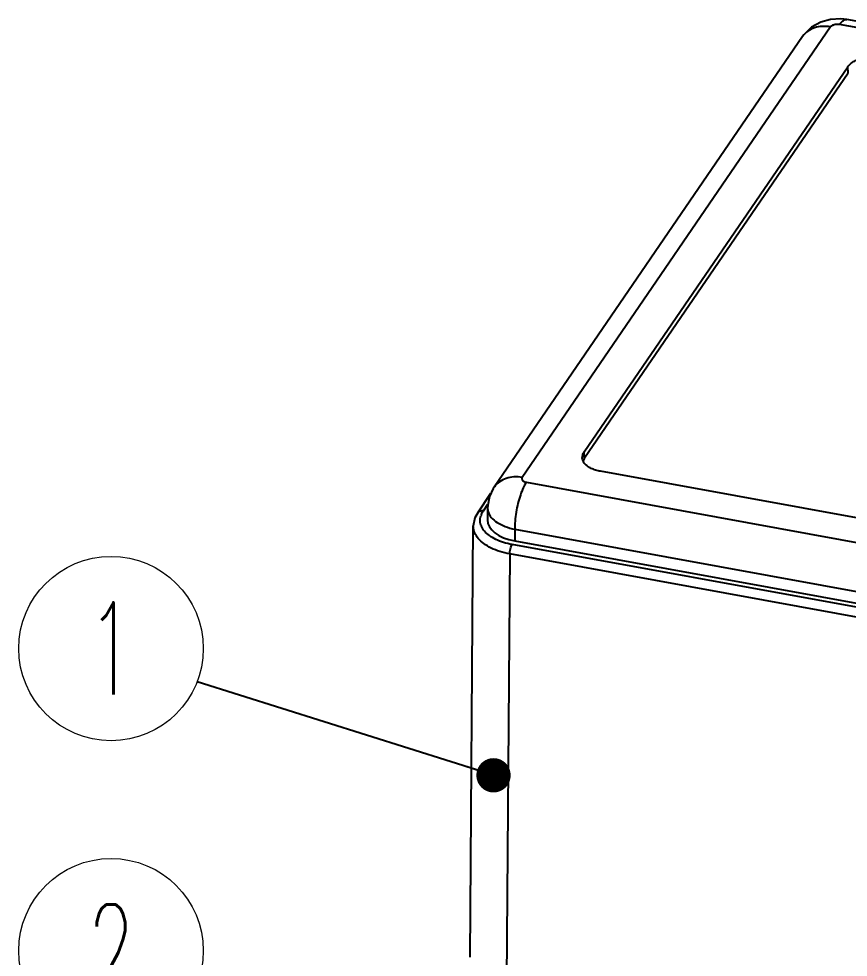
# Model space of a CAD drawing. Header units: millimetres. Extents: x 1760 to 2124, y -231 to 22.
# Drawn here: x 1822.8 to 1870, y -181.1 to -127.7 of the extents above; entities that cross this region are included whole.
import ezdxf
from ezdxf.enums import TextEntityAlignment as Align

# ---------------------------------------------------------------- set-up
doc = ezdxf.new("R2010")
doc.units = ezdxf.units.MM
doc.layers.add('06___PRT_ALL_SURFS', color=7, linetype='Continuous')
doc.layers.add('from', color=7, linetype='Continuous', lineweight=13)
doc.styles.add('BOM', font='txt.shx', dxfattribs={"bigfont": 'gbcbig.shx'})
doc.styles.get("Standard").update_dxf_attribs({"font": 'txt', "bigfont": 'gbcbig.shx'})
doc.dimstyles.new('ISO', dxfattribs={"dimscale": 0.6, "dimtxt": 2.5, "dimasz": 2.5, "dimexe": 1.25, "dimexo": 0.625, "dimtad": 0, "dimdsep": 46, "dimtxsty": 'Standard', "dimblk": 'OPEN', "dimcen": 0, "dimclrd": 4, "dimclre": 4, "dimadec": 0, "dimazin": 0, "dimtfac": 1, "dimtofl": 0, "dimtmove": 0, "dimatfit": 3, "dimfxl": 1, "dimarcsym": 0})

# ---------------------------------------------------------------- blocks, each defined once
blk = doc.blocks.new('yx_bom3')
at = {"layer": 'from'}
blk.add_circle((0, 0), 1, dxfattribs=at)
at = {"layer": 'from', "color": 4, "style": 'BOM', "width": 0.6}
blk.add_attdef('ITEM', text='', height=1, dxfattribs=at).set_placement((0, 0), align=Align.MIDDLE)
blk = doc.blocks.new('_Open')
at = {"color": 0, "linetype": 'ByBlock', "lineweight": -2}
for p, q in [((-1, 0.167), (0, 0)), ((-1, -0.167), (0, 0)), ((0, 0), (-1, 0))]:
    blk.add_line(p, q, dxfattribs=at)

msp = doc.modelspace()

# ---------------------------------------------------------------- linework, layer by layer
at = {"color": 7, "linetype": 'Continuous'}
for p, q in [((1854.969, -152.338), (1869.945, -130.446)), ((1869.975, -130.785), (1869.945, -130.446)), ((1855, -152.677), (1869.975, -130.785)), ((1855, -152.677), (1854.969, -152.338)), ((1899.321, -161.343), (1855.901, -153.436)), ((1848.925, -155.789), (1849.679, -154.686)), ((1849.244, -155.678), (1849.503, -155.3)), ((1848.487, -181.056), (1848.675, -156.544)), ((1851.035, -156.728), (1851.029, -157.389)), ((1901.087, -166.743), (1850.874, -157.599)), ((1851.029, -157.389), (1901.222, -166.529)), ((1850.744, -158.132), (1850.556, -182.641)), ((1900.956, -167.276), (1850.744, -158.132))]:
    msp.add_line(p, q, dxfattribs=at)
msp.add_lwpolyline([(1848.925, -155.789), (1848.765, -156.087), (1848.675, -156.544)], dxfattribs=at)
msp.add_arc((1850.004, -156.243), 0.943, 157.9828, 163.0679, dxfattribs=at)
msp.add_ellipse((1851.878, -156.151), major_axis=(2.4, 0.079), ratio=0.54244, start_param=3.119444, end_param=4.333112, dxfattribs=at)
for points, start_tangent, end_tangent in [([(1869.945, -130.446), (1870.084, -130.29), (1870.275, -130.15), (1870.511, -130.033), (1870.782, -129.942), (1871.079, -129.88), (1871.39, -129.851), (1871.703, -129.855), (1872.006, -129.893)], (0.564589, 0.825372), (0.983822, -0.17915)), ([(1854.868, -152.692), (1854.867, -152.675), (1854.888, -152.504), (1854.969, -152.338)], (-0.095432, 0.995436), (0.564589, 0.825372)), ([(1854.908, -152.843), (1854.868, -152.692)], (-0.395316, 0.918545), (-0.095432, 0.995436)), ([(1855.008, -153.002), (1854.908, -152.843)], (-0.646733, 0.762716), (-0.395316, 0.918545)), ([(1855, -152.677), (1854.92, -152.841)], (-0.564589, -0.825372), (-0.289528, -0.95717)), ([(1855.901, -153.436), (1855.62, -153.367), (1855.371, -153.269), (1855.165, -153.146), (1855.008, -153.002)], (-0.983822, 0.17915), (-0.646733, 0.762716)), ([(1848.925, -155.788), (1848.986, -155.726), (1849.104, -155.677), (1849.244, -155.678)], (0.566972, 0.823737), (0.983822, -0.17915)), ([(1849.13, -155.889), (1849.244, -155.678)], (0.374297, 0.927309), (0.564456, 0.825463)), ([(1850.874, -157.599), (1850.384, -157.479), (1849.948, -157.307), (1849.587, -157.091), (1849.312, -156.839), (1849.136, -156.561), (1849.065, -156.266), (1849.102, -155.968)], (-0.983812, 0.179206), (0.290629, 0.956836)), ([(1850.744, -158.132), (1850.182, -157.993), (1849.685, -157.796), (1849.272, -157.548), (1848.959, -157.26), (1848.758, -156.943), (1848.677, -156.608), (1848.675, -156.545)], (-0.983298, 0.182004), (0.009074, 0.999959)), ([(1850.744, -158.132), (1850.751, -157.989), (1850.779, -157.838), (1850.822, -157.702), (1850.874, -157.599)], (-0.021078, 0.999778), (0.564589, 0.825372))]:
    msp.add_spline(points, degree=3, dxfattribs=dict(at, start_tangent=start_tangent, end_tangent=end_tangent))
at = {"layer": '06___PRT_ALL_SURFS', "color": 7, "linetype": 'Continuous'}
for p, q in [((1869.899, -127.752), (1869.899, -127.752)), ((1920.053, -136.885), (1869.899, -127.752)), ((1868.971, -128.179), (1851.454, -153.787)), ((1919.64, -137.174), (1869.486, -128.041)), ((1867.376, -128.727), (1849.857, -154.338)), ((1851.687, -154.061), (1901.841, -163.194)), ((1849.483, -155.527), (1849.478, -156.2)), ((1851.035, -156.728), (1901.189, -165.861))]:
    msp.add_line(p, q, dxfattribs=at)
for points in [[(1869.899, -127.752), (1869.551, -127.712), (1868.975, -127.745), (1868.416, -127.901), (1867.89, -128.195), (1867.453, -128.621), (1867.376, -128.727)], [(1849.857, -154.338), (1849.808, -154.412), (1849.593, -154.868), (1849.491, -155.359), (1849.483, -155.528)]]:
    msp.add_lwpolyline(points, dxfattribs=at)
for points, start_tangent, end_tangent in [([(1869.486, -128.041), (1869.667, -127.834), (1869.841, -127.75), (1869.898, -127.755)], (0.564589, 0.825372), (0.978905, -0.204315)), ([(1868.971, -128.179), (1868.496, -128.148), (1868.057, -128.229), (1867.681, -128.418), (1867.394, -128.702), (1867.376, -128.727)], (-0.983822, 0.17915), (-0.566143, -0.824307)), ([(1869.486, -128.041), (1869.385, -128.03), (1869.28, -128.035), (1869.18, -128.053), (1869.091, -128.085), (1869.02, -128.128), (1868.971, -128.179)], (-0.983845, 0.17902), (-0.56486, -0.825187)), ([(1851.454, -153.787), (1850.98, -153.756), (1850.54, -153.837), (1850.164, -154.026), (1849.877, -154.309), (1849.858, -154.337)], (-0.983822, 0.17915), (-0.564291, -0.825576)), ([(1851.687, -154.061), (1851.509, -154.379), (1851.346, -154.787), (1851.21, -155.258), (1851.108, -155.76), (1851.048, -156.261), (1851.034, -156.728)], (-0.564589, -0.825372), (0.021078, -0.999778)), ([(1851.454, -153.787), (1851.43, -153.842), (1851.434, -153.899), (1851.464, -153.953), (1851.519, -154), (1851.595, -154.037), (1851.687, -154.061)], (-0.564338, -0.825544), (0.983796, -0.17929)), ([(1849.483, -155.528), (1849.514, -155.739), (1849.696, -156.058)], (-0.003087, -0.999995), (0.646234, -0.763139)), ([(1849.696, -156.058), (1850.026, -156.342), (1850.482, -156.57), (1851.034, -156.728)], (0.646234, -0.763139), (0.98021, -0.197959))]:
    msp.add_spline(points, degree=3, dxfattribs=dict(at, start_tangent=start_tangent, end_tangent=end_tangent))

# ---------------------------------------------------------------- block references
at = {"layer": 'from', "xscale": 5.24160000000056, "yscale": 5.24160000000056, "zscale": 5.2416}
for p, values in [((1828.091, -163.511), {'ITEM': '1'}), ((1828.091, -180.684), {'ITEM': '2'})]:
    msp.add_blockref('yx_bom3', p, dxfattribs=at).add_auto_attribs(values)

# ---------------------------------------------------------------- leaders
at = {"layer": 'from'}
msp.add_leader([(1849.823, -170.716), (1832.98, -165.399)], dimstyle='ISO', override={"dimscale": 1, "dimasz": 1.95, "dimexo": 0.125, "dimadec": 2, "dimazin": 2, "dimldrblk": 'Dot'}, dxfattribs=at)

doc.saveas('drawing.dxf')
